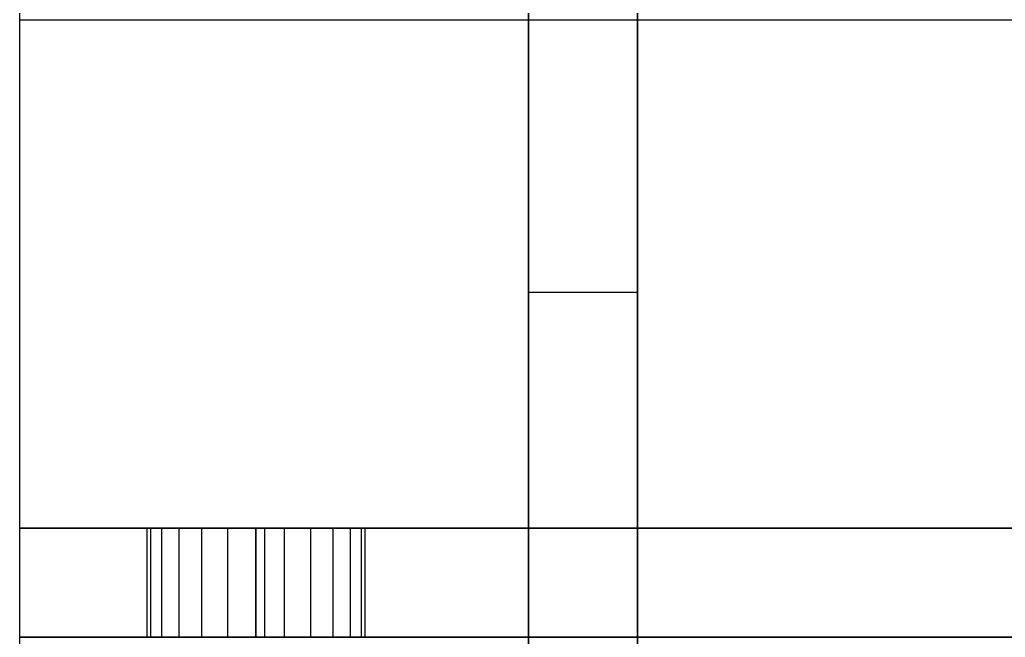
# Model space of a CAD drawing. Header units: metres. Extents: x -1 to 375, y 3 to 378.
# Drawn here: x -0.63 to 16.59, y 11.91 to 22.7 of the extents above; entities that cross this region are included whole.
import ezdxf

# ---------------------------------------------------------------- set-up
doc = ezdxf.new("R2010")
doc.units = ezdxf.units.M

msp = doc.modelspace()

# ---------------------------------------------------------------- linework, layer by layer
at = {"layer": 'Flat node sheet'}
for p, q in [((-0.635, 3.017, 8.732), (-0.635, 33.497, 8.732)), ((-0.635, 3.017, 10.637), (-0.635, 33.497, 10.637)), ((-0.635, 3.017, 253.842), (-0.635, 33.497, 253.842)), ((-0.635, 3.017, 255.747), (-0.635, 33.497, 255.747)), ((8.255, 33.497, 19.527), (8.255, 6.986, 19.527)), ((8.255, 33.497, 10.637), (8.255, 7.304, 10.637)), ((8.255, 7.304, 8.732), (8.255, 33.497, 8.732)), ((8.255, 33.497, 21.432), (8.255, 6.986, 21.432)), ((8.255, 33.497, -0.158), (8.255, 17.94, -0.158)), ((8.255, 33.497, 264.637), (8.255, 6.986, 264.637)), ((8.255, 33.497, 255.747), (8.255, 7.304, 255.747)), ((8.255, 7.304, 253.842), (8.255, 33.497, 253.842)), ((8.255, 33.497, 266.542), (8.255, 6.986, 266.542)), ((8.255, 33.497, 244.952), (8.255, 17.94, 244.952)), ((10.16, 33.497, 8.732), (10.16, 7.304, 8.732)), ((10.16, 33.497, 10.637), (10.16, 7.304, 10.637)), ((10.16, 33.497, -0.158), (10.16, 17.94, -0.158)), ((10.16, 33.497, 21.432), (10.16, 7.145, 21.432)), ((10.16, 33.497, 19.527), (10.16, 7.145, 19.527)), ((10.16, 33.497, 253.842), (10.16, 7.304, 253.842)), ((10.16, 33.497, 255.747), (10.16, 7.304, 255.747)), ((10.16, 33.497, 244.952), (10.16, 17.94, 244.952)), ((10.16, 33.497, 266.542), (10.16, 7.145, 266.542)), ((10.16, 33.497, 264.637), (10.16, 7.145, 264.637)), ((8.255, 22.702, 26.195), (8.255, 24.607, 26.195)), ((8.255, 22.702, 271.305), (8.255, 24.607, 271.305)), ((10.16, 22.702, 26.195), (10.16, 24.607, 26.195)), ((10.16, 22.702, 271.305), (10.16, 24.607, 271.305)), ((-0.635, 13.812, 19.527), (-0.635, 22.702, 19.527)), ((-0.635, 22.702, 19.527), (25.559, 22.702, 19.527)), ((-0.635, 22.702, 19.527), (-0.635, 22.702, 21.432)), ((-0.635, 22.702, 21.432), (25.559, 22.702, 21.432)), ((-0.635, 13.812, 21.432), (-0.635, 22.702, 21.432)), ((-0.635, 13.812, 264.637), (-0.635, 22.702, 264.637)), ((-0.635, 22.702, 264.637), (25.559, 22.702, 264.637)), ((-0.635, 22.702, 264.637), (-0.635, 22.702, 266.542)), ((-0.635, 22.702, 266.542), (25.559, 22.702, 266.542)), ((-0.635, 13.812, 266.542), (-0.635, 22.702, 266.542)), ((8.255, 22.702, 30.322), (8.255, 22.702, 26.195)), ((8.255, 3.017, 30.322), (8.255, 22.702, 30.322)), ((8.255, 22.702, 30.322), (10.16, 22.702, 30.322)), ((8.255, 22.702, 26.195), (10.16, 22.702, 26.195)), ((8.255, 22.702, 275.432), (8.255, 22.702, 271.305)), ((8.255, 3.017, 275.432), (8.255, 22.702, 275.432)), ((8.255, 22.702, 275.432), (10.16, 22.702, 275.432)), ((8.255, 22.702, 271.305), (10.16, 22.702, 271.305)), ((10.16, 22.702, 30.322), (10.16, 22.702, 26.195)), ((10.16, 3.017, 30.322), (10.16, 22.702, 30.322)), ((10.16, 22.702, 275.432), (10.16, 22.702, 271.305)), ((10.16, 3.017, 275.432), (10.16, 22.702, 275.432)), ((8.255, 17.94, -0.158), (8.255, 13.812, 3.97)), ((8.255, 17.94, -0.158), (10.16, 17.94, -0.158)), ((8.255, 17.94, 244.952), (8.255, 13.812, 249.08)), ((8.255, 17.94, 244.952), (10.16, 17.94, 244.952)), ((10.16, 17.94, -0.158), (10.16, 13.812, 3.97)), ((10.16, 17.94, 244.952), (10.16, 13.812, 249.08)), ((-0.635, 11.907, 14.765), (-0.635, 13.812, 14.765)), ((-0.635, 11.907, 30.322), (-0.635, 13.812, 30.322)), ((-0.635, 11.907, 8.732), (-0.635, 13.812, 8.732)), ((-0.635, 11.907, -0.158), (-0.635, 13.812, -0.158)), ((8.255, 13.812, 30.322), (-0.635, 13.812, 30.322)), ((-0.635, 13.812, -0.158), (29.845, 13.812, -0.158)), ((-0.635, 13.812, 8.732), (-0.635, 13.812, -0.158)), ((-0.635, 13.812, 8.732), (3.492, 13.812, 8.732)), ((-0.635, 13.812, 14.765), (3.492, 13.812, 10.637)), ((-0.635, 13.812, 30.322), (-0.635, 13.812, 14.765)), ((-0.635, 13.812, 19.527), (25.876, 13.812, 19.527)), ((-0.635, 13.812, 19.527), (-0.635, 13.812, 21.432)), ((-0.635, 13.812, 21.432), (25.718, 13.812, 21.432)), ((-0.635, 11.907, 259.875), (-0.635, 13.812, 259.875)), ((-0.635, 11.907, 275.432), (-0.635, 13.812, 275.432)), ((-0.635, 11.907, 253.842), (-0.635, 13.812, 253.842)), ((-0.635, 11.907, 244.952), (-0.635, 13.812, 244.952)), ((8.255, 13.812, 275.432), (-0.635, 13.812, 275.432)), ((-0.635, 13.812, 244.952), (29.845, 13.812, 244.952)), ((-0.635, 13.812, 253.842), (-0.635, 13.812, 244.952)), ((-0.635, 13.812, 253.842), (3.492, 13.812, 253.842)), ((-0.635, 13.812, 259.875), (3.492, 13.812, 255.747)), ((-0.635, 13.812, 275.432), (-0.635, 13.812, 259.875)), ((-0.635, 13.812, 264.637), (25.876, 13.812, 264.637)), ((-0.635, 13.812, 264.637), (-0.635, 13.812, 266.542)), ((-0.635, 13.812, 266.542), (25.718, 13.812, 266.542)), ((1.652, 13.812, 4.463), (1.588, 13.812, 3.97)), ((1.588, 13.812, 3.97), (1.652, 13.812, 3.477)), ((1.588, 13.812, 3.97), (1.588, 11.907, 3.97)), ((1.652, 13.812, 249.573), (1.588, 13.812, 249.08)), ((1.588, 13.812, 249.08), (1.652, 13.812, 248.587)), ((1.588, 13.812, 249.08), (1.588, 11.907, 249.08)), ((1.843, 13.812, 4.922), (1.652, 13.812, 4.463)), ((1.652, 13.812, 3.477), (1.843, 13.812, 3.017)), ((1.652, 13.812, 3.477), (1.652, 11.907, 3.477)), ((1.652, 13.812, 4.463), (1.652, 11.907, 4.463)), ((1.843, 13.812, 250.032), (1.652, 13.812, 249.573)), ((1.652, 13.812, 248.587), (1.843, 13.812, 248.127)), ((1.652, 13.812, 248.587), (1.652, 11.907, 248.587)), ((1.652, 13.812, 249.573), (1.652, 11.907, 249.573)), ((2.145, 13.812, 5.317), (1.843, 13.812, 4.922)), ((1.843, 13.812, 3.017), (2.145, 13.812, 2.623)), ((1.843, 13.812, 4.922), (1.843, 11.907, 4.922)), ((1.843, 13.812, 3.017), (1.843, 11.907, 3.017)), ((2.145, 13.812, 250.427), (1.843, 13.812, 250.032)), ((1.843, 13.812, 248.127), (2.145, 13.812, 247.733)), ((1.843, 13.812, 250.032), (1.843, 11.907, 250.032)), ((1.843, 13.812, 248.127), (1.843, 11.907, 248.127)), ((2.54, 13.812, 5.62), (2.145, 13.812, 5.317)), ((2.145, 13.812, 2.623), (2.54, 13.812, 2.32)), ((2.145, 13.812, 5.317), (2.145, 11.907, 5.317)), ((2.145, 13.812, 2.623), (2.145, 11.907, 2.623)), ((2.54, 13.812, 250.73), (2.145, 13.812, 250.427)), ((2.145, 13.812, 247.733), (2.54, 13.812, 247.43)), ((2.145, 13.812, 250.427), (2.145, 11.907, 250.427)), ((2.145, 13.812, 247.733), (2.145, 11.907, 247.733)), ((2.999, 13.812, 5.81), (2.54, 13.812, 5.62)), ((2.54, 13.812, 2.32), (2.999, 13.812, 2.13)), ((2.54, 13.812, 5.62), (2.54, 11.907, 5.62)), ((2.54, 13.812, 2.32), (2.54, 11.907, 2.32)), ((2.999, 13.812, 250.92), (2.54, 13.812, 250.73)), ((2.54, 13.812, 247.43), (2.999, 13.812, 247.24)), ((2.54, 13.812, 250.73), (2.54, 11.907, 250.73)), ((2.54, 13.812, 247.43), (2.54, 11.907, 247.43)), ((3.492, 13.812, 5.875), (2.999, 13.812, 5.81)), ((2.999, 13.812, 2.13), (3.492, 13.812, 2.065)), ((2.999, 13.812, 5.81), (2.999, 11.907, 5.81)), ((2.999, 13.812, 2.13), (2.999, 11.907, 2.13)), ((3.492, 13.812, 250.985), (2.999, 13.812, 250.92)), ((2.999, 13.812, 247.24), (3.492, 13.812, 247.175)), ((2.999, 13.812, 250.92), (2.999, 11.907, 250.92)), ((2.999, 13.812, 247.24), (2.999, 11.907, 247.24)), ((3.986, 13.812, 5.81), (3.492, 13.812, 5.875)), ((3.492, 13.812, 5.875), (3.492, 11.907, 5.875)), ((3.986, 13.812, 250.92), (3.492, 13.812, 250.985)), ((3.492, 13.812, 250.985), (3.492, 11.907, 250.985)), ((3.492, 11.907, 10.637), (3.492, 13.812, 10.637)), ((3.492, 11.907, 8.732), (3.492, 13.812, 8.732)), ((3.492, 13.812, 2.065), (3.986, 13.812, 2.13)), ((3.492, 13.812, 2.065), (3.492, 11.907, 2.065)), ((3.492, 13.812, 8.732), (3.492, 13.812, 10.637)), ((3.492, 13.812, 10.637), (3.492, 11.907, 10.637)), ((3.651, 13.812, 8.732), (3.492, 13.812, 10.637)), ((3.651, 13.812, 10.637), (3.492, 13.812, 10.637)), ((3.492, 11.907, 255.747), (3.492, 13.812, 255.747)), ((3.492, 11.907, 253.842), (3.492, 13.812, 253.842)), ((3.492, 13.812, 247.175), (3.986, 13.812, 247.24)), ((3.492, 13.812, 247.175), (3.492, 11.907, 247.175)), ((3.492, 13.812, 253.842), (3.492, 13.812, 255.747)), ((3.492, 13.812, 255.747), (3.492, 11.907, 255.747)), ((3.651, 13.812, 253.842), (3.492, 13.812, 255.747)), ((3.651, 13.812, 255.747), (3.492, 13.812, 255.747)), ((29.845, 13.812, 8.732), (3.651, 13.812, 8.732)), ((3.651, 11.907, 8.732), (3.651, 13.812, 8.732)), ((29.845, 13.812, 10.637), (3.651, 13.812, 10.637)), ((3.651, 11.907, 10.637), (3.651, 13.812, 10.637)), ((29.845, 13.812, 253.842), (3.651, 13.812, 253.842)), ((3.651, 11.907, 253.842), (3.651, 13.812, 253.842)), ((29.845, 13.812, 255.747), (3.651, 13.812, 255.747)), ((3.651, 11.907, 255.747), (3.651, 13.812, 255.747)), ((3.986, 13.812, 2.13), (4.445, 13.812, 2.32)), ((4.445, 13.812, 5.62), (3.986, 13.812, 5.81)), ((3.986, 13.812, 5.81), (3.986, 11.907, 5.81)), ((3.986, 13.812, 2.13), (3.986, 11.907, 2.13)), ((3.986, 13.812, 247.24), (4.445, 13.812, 247.43)), ((4.445, 13.812, 250.73), (3.986, 13.812, 250.92)), ((3.986, 13.812, 250.92), (3.986, 11.907, 250.92)), ((3.986, 13.812, 247.24), (3.986, 11.907, 247.24)), ((4.445, 13.812, 2.32), (4.84, 13.812, 2.623)), ((4.84, 13.812, 5.317), (4.445, 13.812, 5.62)), ((4.445, 13.812, 5.62), (4.445, 11.907, 5.62)), ((4.445, 13.812, 2.32), (4.445, 11.907, 2.32)), ((4.445, 13.812, 247.43), (4.84, 13.812, 247.733)), ((4.84, 13.812, 250.427), (4.445, 13.812, 250.73)), ((4.445, 13.812, 250.73), (4.445, 11.907, 250.73)), ((4.445, 13.812, 247.43), (4.445, 11.907, 247.43)), ((4.84, 13.812, 2.623), (5.142, 13.812, 3.017)), ((5.142, 13.812, 4.922), (4.84, 13.812, 5.317)), ((4.84, 13.812, 5.317), (4.84, 11.907, 5.317)), ((4.84, 13.812, 2.623), (4.84, 11.907, 2.623)), ((4.84, 13.812, 247.733), (5.142, 13.812, 248.127)), ((5.142, 13.812, 250.032), (4.84, 13.812, 250.427)), ((4.84, 13.812, 250.427), (4.84, 11.907, 250.427)), ((4.84, 13.812, 247.733), (4.84, 11.907, 247.733)), ((5.142, 13.812, 3.017), (5.333, 13.812, 3.477)), ((5.333, 13.812, 4.463), (5.142, 13.812, 4.922)), ((5.142, 13.812, 4.922), (5.142, 11.907, 4.922)), ((5.142, 13.812, 3.017), (5.142, 11.907, 3.017)), ((5.142, 13.812, 248.127), (5.333, 13.812, 248.587)), ((5.333, 13.812, 249.573), (5.142, 13.812, 250.032)), ((5.142, 13.812, 250.032), (5.142, 11.907, 250.032)), ((5.142, 13.812, 248.127), (5.142, 11.907, 248.127)), ((5.333, 13.812, 3.477), (5.398, 13.812, 3.97)), ((5.398, 13.812, 3.97), (5.333, 13.812, 4.463)), ((5.333, 13.812, 4.463), (5.333, 11.907, 4.463)), ((5.333, 13.812, 3.477), (5.333, 11.907, 3.477)), ((5.333, 13.812, 248.587), (5.398, 13.812, 249.08)), ((5.398, 13.812, 249.08), (5.333, 13.812, 249.573)), ((5.333, 13.812, 249.573), (5.333, 11.907, 249.573)), ((5.333, 13.812, 248.587), (5.333, 11.907, 248.587)), ((5.398, 13.812, 3.97), (5.398, 11.907, 3.97)), ((5.398, 13.812, 249.08), (5.398, 11.907, 249.08)), ((8.255, 11.907, 30.322), (8.255, 13.812, 30.322)), ((10.16, 13.812, 3.97), (8.255, 13.812, 3.97)), ((8.255, 11.907, 4.129), (8.255, 13.812, 3.97)), ((8.255, 13.812, 30.322), (8.255, 13.812, 4.129)), ((8.255, 13.812, 4.129), (10.16, 13.812, 4.129)), ((8.255, 13.812, 4.129), (8.255, 13.812, 3.97)), ((8.255, 11.907, 3.97), (8.255, 13.812, 3.97)), ((8.255, 13.812, 3.97), (10.16, 13.812, 3.97)), ((8.255, 11.907, 275.432), (8.255, 13.812, 275.432)), ((10.16, 13.812, 249.08), (8.255, 13.812, 249.08)), ((8.255, 11.907, 249.239), (8.255, 13.812, 249.08)), ((8.255, 13.812, 275.432), (8.255, 13.812, 249.239)), ((8.255, 13.812, 249.239), (10.16, 13.812, 249.239)), ((8.255, 13.812, 249.239), (8.255, 13.812, 249.08)), ((8.255, 11.907, 249.08), (8.255, 13.812, 249.08)), ((8.255, 13.812, 249.08), (10.16, 13.812, 249.08)), ((10.16, 11.907, 30.322), (10.16, 13.812, 30.322)), ((10.16, 11.907, 4.129), (10.16, 13.812, 3.97)), ((10.16, 13.812, 30.322), (10.16, 13.812, 4.129)), ((19.05, 13.812, 30.322), (10.16, 13.812, 30.322)), ((10.16, 13.812, 4.129), (10.16, 13.812, 3.97)), ((10.16, 11.907, 3.97), (10.16, 13.812, 3.97)), ((10.16, 11.907, 275.432), (10.16, 13.812, 275.432)), ((10.16, 11.907, 249.239), (10.16, 13.812, 249.08)), ((10.16, 13.812, 275.432), (10.16, 13.812, 249.239)), ((19.05, 13.812, 275.432), (10.16, 13.812, 275.432)), ((10.16, 13.812, 249.239), (10.16, 13.812, 249.08)), ((10.16, 11.907, 249.08), (10.16, 13.812, 249.08)), ((-0.635, 11.907, 8.732), (3.492, 11.907, 8.732)), ((-0.635, 11.907, -0.158), (29.845, 11.907, -0.158)), ((8.255, 11.907, 30.322), (-0.635, 11.907, 30.322)), ((-0.635, 11.907, 8.732), (-0.635, 11.907, -0.158)), ((-0.635, 11.907, 14.765), (3.492, 11.907, 10.637)), ((-0.635, 11.907, 30.322), (-0.635, 11.907, 14.765)), ((-0.635, 11.907, 253.842), (3.492, 11.907, 253.842)), ((-0.635, 11.907, 244.952), (29.845, 11.907, 244.952)), ((8.255, 11.907, 275.432), (-0.635, 11.907, 275.432)), ((-0.635, 11.907, 253.842), (-0.635, 11.907, 244.952)), ((-0.635, 11.907, 259.875), (3.492, 11.907, 255.747)), ((-0.635, 11.907, 275.432), (-0.635, 11.907, 259.875)), ((1.588, 11.907, 3.97), (1.652, 11.907, 3.477)), ((1.652, 11.907, 4.463), (1.588, 11.907, 3.97)), ((1.588, 11.907, 249.08), (1.652, 11.907, 248.587)), ((1.652, 11.907, 249.573), (1.588, 11.907, 249.08)), ((1.652, 11.907, 3.477), (1.843, 11.907, 3.017)), ((1.843, 11.907, 4.922), (1.652, 11.907, 4.463)), ((1.652, 11.907, 248.587), (1.843, 11.907, 248.127)), ((1.843, 11.907, 250.032), (1.652, 11.907, 249.573)), ((2.145, 11.907, 5.317), (1.843, 11.907, 4.922)), ((1.843, 11.907, 3.017), (2.145, 11.907, 2.623)), ((2.145, 11.907, 250.427), (1.843, 11.907, 250.032)), ((1.843, 11.907, 248.127), (2.145, 11.907, 247.733)), ((2.54, 11.907, 5.62), (2.145, 11.907, 5.317)), ((2.145, 11.907, 2.623), (2.54, 11.907, 2.32)), ((2.54, 11.907, 250.73), (2.145, 11.907, 250.427)), ((2.145, 11.907, 247.733), (2.54, 11.907, 247.43)), ((2.999, 11.907, 5.81), (2.54, 11.907, 5.62)), ((2.54, 11.907, 2.32), (2.999, 11.907, 2.13)), ((2.999, 11.907, 250.92), (2.54, 11.907, 250.73)), ((2.54, 11.907, 247.43), (2.999, 11.907, 247.24)), ((3.492, 11.907, 5.875), (2.999, 11.907, 5.81)), ((2.999, 11.907, 2.13), (3.492, 11.907, 2.065)), ((3.492, 11.907, 250.985), (2.999, 11.907, 250.92)), ((2.999, 11.907, 247.24), (3.492, 11.907, 247.175)), ((3.986, 11.907, 5.81), (3.492, 11.907, 5.875)), ((3.986, 11.907, 250.92), (3.492, 11.907, 250.985)), ((3.492, 11.907, 8.732), (3.492, 11.907, 10.637)), ((3.492, 11.907, 2.065), (3.986, 11.907, 2.13)), ((3.651, 11.907, 8.732), (3.492, 11.907, 10.637)), ((3.651, 11.907, 10.637), (3.492, 11.907, 10.637)), ((3.492, 11.907, 253.842), (3.492, 11.907, 255.747)), ((3.492, 11.907, 247.175), (3.986, 11.907, 247.24)), ((3.651, 11.907, 253.842), (3.492, 11.907, 255.747)), ((3.651, 11.907, 255.747), (3.492, 11.907, 255.747)), ((3.651, 11.907, 8.732), (29.845, 11.907, 8.732)), ((29.845, 11.907, 10.637), (3.651, 11.907, 10.637)), ((3.651, 11.907, 253.842), (29.845, 11.907, 253.842)), ((29.845, 11.907, 255.747), (3.651, 11.907, 255.747)), ((4.445, 11.907, 5.62), (3.986, 11.907, 5.81)), ((3.986, 11.907, 2.13), (4.445, 11.907, 2.32)), ((4.445, 11.907, 250.73), (3.986, 11.907, 250.92)), ((3.986, 11.907, 247.24), (4.445, 11.907, 247.43)), ((4.84, 11.907, 5.317), (4.445, 11.907, 5.62)), ((4.445, 11.907, 2.32), (4.84, 11.907, 2.623)), ((4.84, 11.907, 250.427), (4.445, 11.907, 250.73)), ((4.445, 11.907, 247.43), (4.84, 11.907, 247.733)), ((5.142, 11.907, 4.922), (4.84, 11.907, 5.317)), ((4.84, 11.907, 2.623), (5.142, 11.907, 3.017)), ((5.142, 11.907, 250.032), (4.84, 11.907, 250.427)), ((4.84, 11.907, 247.733), (5.142, 11.907, 248.127)), ((5.333, 11.907, 4.463), (5.142, 11.907, 4.922)), ((5.142, 11.907, 3.017), (5.333, 11.907, 3.477)), ((5.333, 11.907, 249.573), (5.142, 11.907, 250.032)), ((5.142, 11.907, 248.127), (5.333, 11.907, 248.587)), ((5.398, 11.907, 3.97), (5.333, 11.907, 4.463)), ((5.333, 11.907, 3.477), (5.398, 11.907, 3.97)), ((5.398, 11.907, 249.08), (5.333, 11.907, 249.573)), ((5.333, 11.907, 248.587), (5.398, 11.907, 249.08)), ((8.255, 11.907, 4.129), (8.255, 11.907, 30.322)), ((8.255, 11.907, 4.129), (10.16, 11.907, 4.129)), ((8.255, 11.907, 249.239), (8.255, 11.907, 275.432)), ((8.255, 11.907, 249.239), (10.16, 11.907, 249.239)), ((19.05, 11.907, 30.322), (10.16, 11.907, 30.322)), ((10.16, 11.907, 30.322), (10.16, 11.907, 4.129)), ((19.05, 11.907, 275.432), (10.16, 11.907, 275.432)), ((10.16, 11.907, 275.432), (10.16, 11.907, 249.239))]:
    msp.add_line(p, q, dxfattribs=at)

doc.saveas('drawing.dxf')
